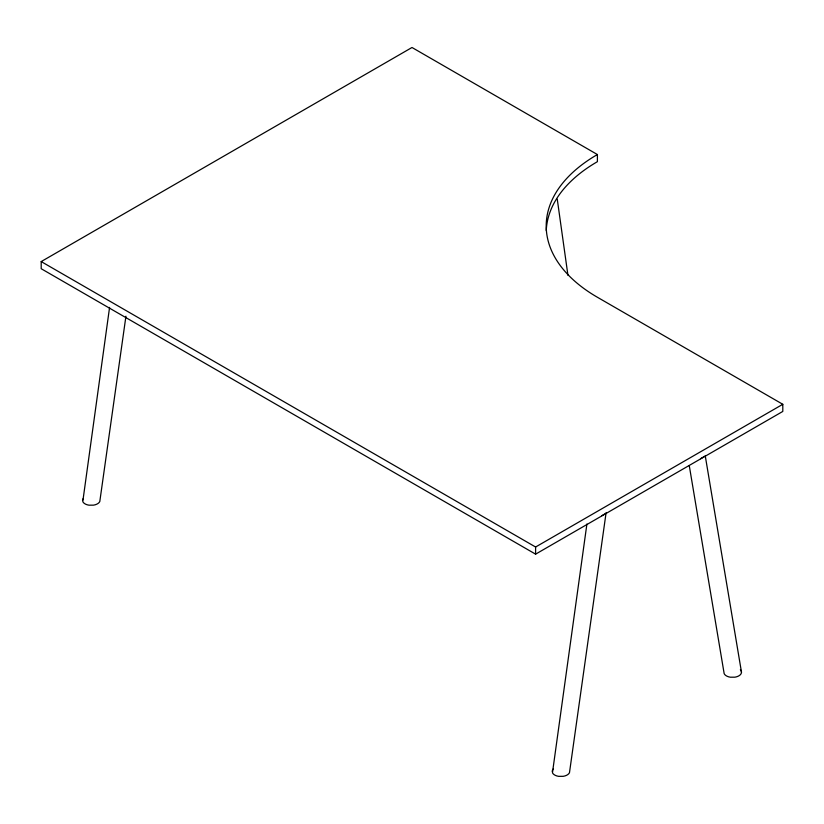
<?xml version="1.0" encoding="UTF-8"?>
<svg xmlns="http://www.w3.org/2000/svg" width="824" height="824" viewBox="0 0 824 824"><rect width="100%" height="100%" fill="white"/><g stroke="black" fill="none" stroke-linecap="round" stroke-linejoin="round"><path stroke-width="1.24" d="M125.938 316.21L99.797 501.528A8.992 5.191 0 0 1 93.524 505.153L88.961 505.174A8.631 4.985 0 0 1 82.781 501.6L109.571 307.404M606.124 512.507L569.477 772.696A8.992 5.191 0 0 1 563.204 776.321L558.641 776.342A8.631 4.985 0 0 1 552.461 772.768L586.904 524.013M82.503 500.292L82.822 498.973M552.183 771.46L552.502 770.141A8.992 5.191 0 0 1 553.398 768.905M705.2 455.528L741.497 672.25L741.178 673.569A8.992 5.191 0 0 1 734.905 677.184L730.342 677.204A8.631 4.985 0 0 1 724.162 673.641L689.286 465.745M605.084 513.795L601.839 515.669M703.778 456.815L700.534 458.69M41.2 261.579L412 47.493L597.4 154.541A174.801 100.919 0 0 0 597.4 297.258L782.8 404.296L782.8 411.433L535.6 554.15L41.2 268.717L41.2 261.579L535.6 547.012L782.8 404.296M741.497 672.25L741.219 670.932A8.631 4.985 0 0 0 740.354 669.706M557.261 199.171L567.942 275.309M597.4 154.541L597.4 161.679A174.801 100.919 0 0 0 546.261 230.535M535.6 547.012L535.6 554.15"/></g></svg>
